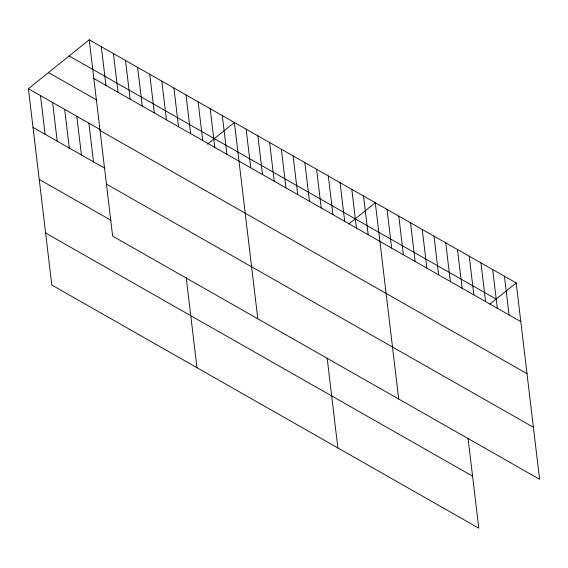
<?xml version="1.0" encoding="UTF-8"?>
<svg xmlns="http://www.w3.org/2000/svg" width="568" height="568" viewBox="0 0 568 568"><rect width="100%" height="100%" fill="white"/><g stroke="black" fill="none" stroke-linecap="round" stroke-linejoin="round"><path stroke-width="0.85" d="M468.046 438.226L478.774 528.183L51.809 285.044L28.4 88.722L89.226 39.817L516.191 282.956L539.6 479.278L112.641 236.139L89.226 39.817M207.426 144.166L234.392 122.489L257.808 318.804M349.015 223.849L375.292 202.719L398.7 399.041M489.914 304.086L516.191 282.956M69.154 55.955L496.12 299.095M93.841 78.498L520.799 321.637M48.472 72.583L96.865 100.138M28.4 88.722L100.231 129.625M100.046 130.519L527.005 373.659M33.015 127.395L104.839 168.298M106.436 184.117L533.395 427.257M39.213 179.417L111.044 220.32M45.603 233.022L472.569 476.161M504.448 276.275L509.063 314.949M492.704 269.587L497.32 308.268M480.968 262.899L485.576 301.58M469.225 256.211L473.84 294.891M457.481 249.529L462.096 288.203M445.738 242.841L450.353 281.522M434.002 236.153L438.61 274.834M422.258 229.465L426.873 268.146M410.515 222.784L415.13 261.457M398.779 216.096L403.386 254.776M387.035 209.407L391.643 248.088M363.548 196.038L368.163 234.712M351.812 189.35L356.42 228.031M340.069 182.662L344.684 221.343M328.325 175.974L332.94 214.654M316.589 169.292L321.197 207.966M304.846 162.604L309.454 201.285M327.147 357.989L337.875 447.946M293.102 155.916L297.717 194.597M281.359 149.228L285.974 187.909M269.623 142.547L274.23 181.22M257.879 135.858L262.494 174.539M246.136 129.17L250.751 167.851M222.301 115.595L226.909 154.276M210.203 108.708L214.81 147.389M198.104 101.821L202.719 140.495M186.006 94.927L190.621 133.608M173.907 88.04L178.522 126.721M186.247 277.752L196.975 367.709M161.809 81.153L166.424 119.827M149.718 74.266L154.326 112.94M137.619 67.372L142.227 106.053M125.521 60.485L130.136 99.166M113.422 53.598L118.037 92.272M101.324 46.704L105.939 85.385M88.885 123.164L93.5 161.844M76.787 116.277L81.401 154.95M64.695 109.383L69.303 148.063M52.597 102.496L57.205 141.176M40.498 95.609L45.106 134.289"/></g></svg>
